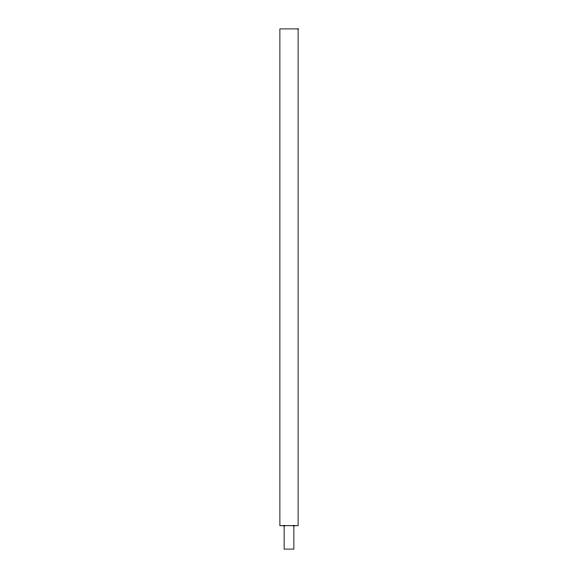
<?xml version="1.0" encoding="UTF-8"?>
<svg xmlns="http://www.w3.org/2000/svg" width="578" height="578" viewBox="0 0 578 578"><rect width="100%" height="100%" fill="white"/><g stroke="black" fill="none" stroke-linecap="round" stroke-linejoin="round"><path stroke-width="0.87" d="M293.87 525.72L293.87 549.1L284.13 549.1L284.13 525.72M298.111 28.9L279.889 28.9L279.889 525.72L298.111 525.72L298.111 28.9"/></g></svg>
